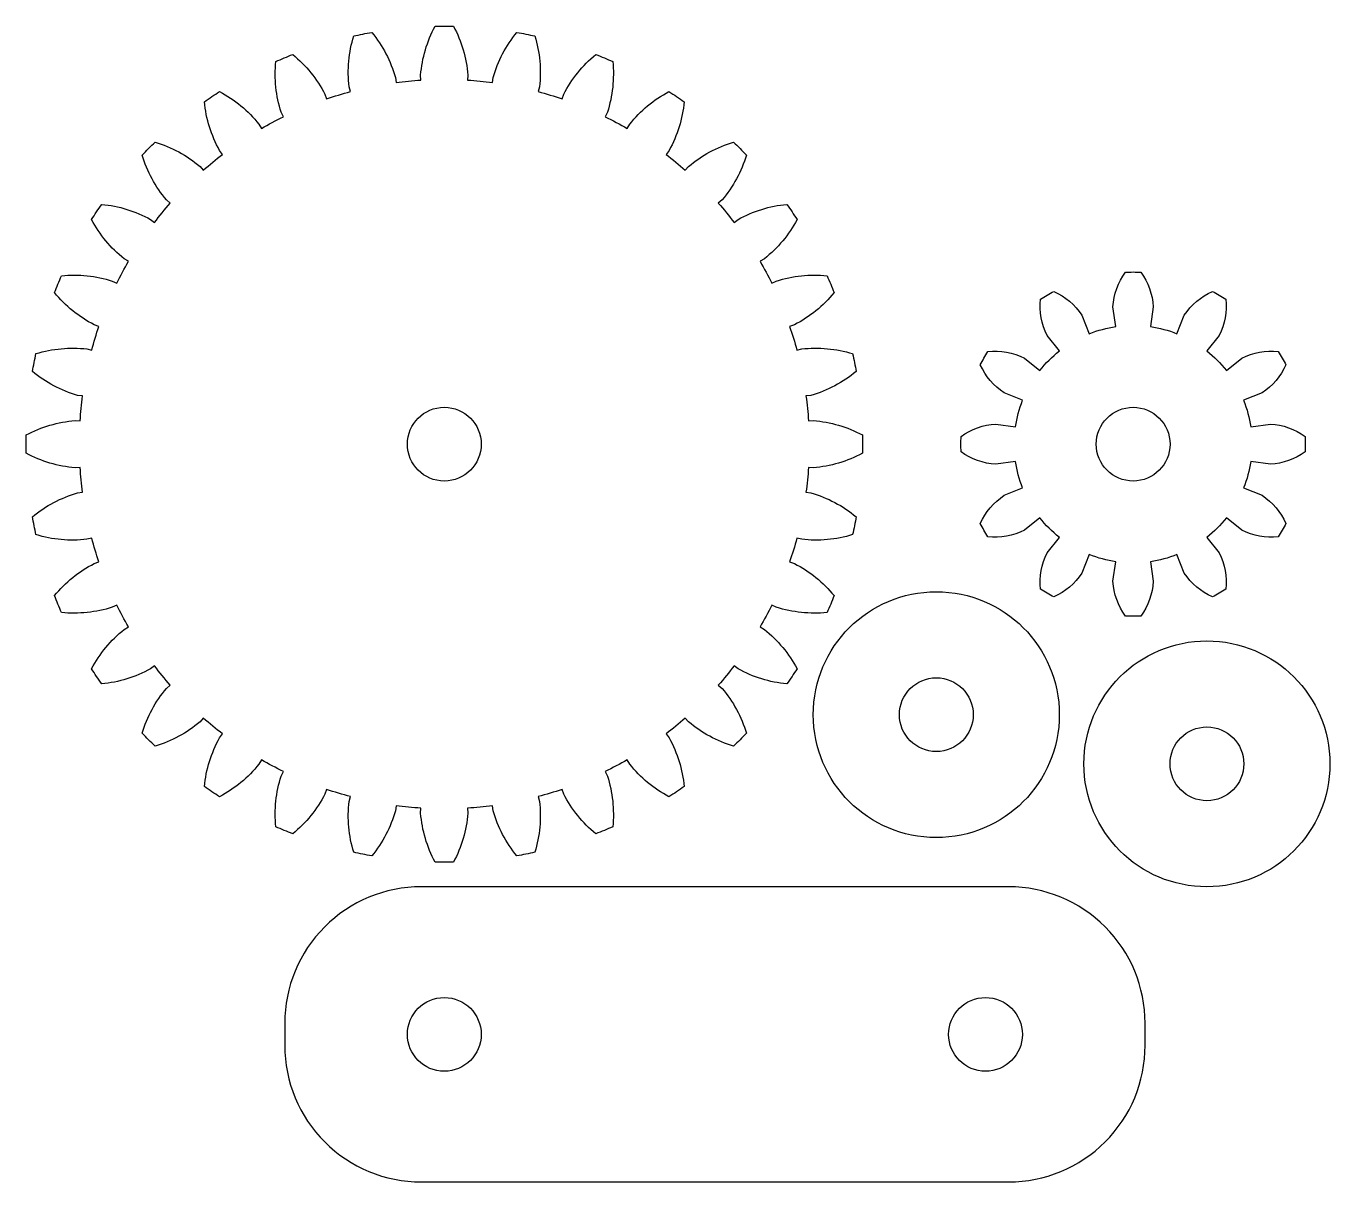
# Model space of a CAD drawing. Extents: x -17 to 36, y -30 to 17.
import ezdxf

# ---------------------------------------------------------------- set-up
doc = ezdxf.new("R2010")
doc.units = 0
doc.layers.add('DEFAULT', color=7, linetype='CONTINUOUS')

msp = doc.modelspace()

# ---------------------------------------------------------------- linework, layer by layer
at = {"layer": 'DEFAULT'}
for points in [[(14.23, -4.854, -0.103347), (15.844, -6.161, -0.010928), (15.56, -6.847, -0.103347), (13.494, -6.63), (13.313, -6.541, -0.017093), (12.835, -7.435), (13.01, -7.537, -0.103347), (14.338, -9.134, -0.010928), (13.925, -9.751, -0.103347), (11.941, -9.135), (11.781, -9.013, -0.017093), (11.138, -9.796), (11.29, -9.93, -0.103347), (12.281, -11.755, -0.010928), (11.755, -12.281, -0.103347), (9.93, -11.29), (9.796, -11.138, -0.017093), (9.013, -11.781), (9.135, -11.941, -0.103347), (9.751, -13.925, -0.010928), (9.134, -14.338, -0.103347), (7.537, -13.01), (7.435, -12.835, -0.017093), (6.541, -13.313), (6.63, -13.494, -0.103347), (6.847, -15.56, -0.010928), (6.161, -15.844, -0.103347), (4.854, -14.23), (4.788, -14.039, -0.017093), (3.818, -14.333), (3.87, -14.528, -0.103347), (3.68, -16.597, -0.010928), (2.951, -16.742, -0.103347), (1.984, -14.904), (1.958, -14.703, -0.017093), (0.949, -14.803), (0.961, -15.004, -0.103347), (0.372, -16.996, -0.010928), (-0.372, -16.996, -0.103347), (-0.961, -15.004), (-0.949, -14.803, -0.017093), (-1.958, -14.703), (-1.984, -14.904, -0.103347), (-2.951, -16.742, -0.010928), (-3.68, -16.597, -0.103347), (-3.87, -14.528), (-3.818, -14.333, -0.017093), (-4.788, -14.039), (-4.854, -14.23, -0.103347), (-6.161, -15.844, -0.010928), (-6.847, -15.56, -0.103347), (-6.63, -13.494), (-6.541, -13.313, -0.017093), (-7.435, -12.835), (-7.537, -13.01, -0.103347), (-9.134, -14.338, -0.010928), (-9.751, -13.925, -0.103347), (-9.135, -11.941), (-9.013, -11.781, -0.017093), (-9.796, -11.138), (-9.93, -11.29, -0.103347), (-11.755, -12.281, -0.010928), (-12.281, -11.755, -0.103347), (-11.29, -9.93), (-11.138, -9.796, -0.017093), (-11.781, -9.013), (-11.941, -9.135, -0.103347), (-13.925, -9.751, -0.010928), (-14.338, -9.134, -0.103347), (-13.01, -7.537), (-12.835, -7.435, -0.017093), (-13.313, -6.541), (-13.494, -6.63, -0.103347), (-15.56, -6.847, -0.010928), (-15.844, -6.161, -0.103347), (-14.23, -4.854), (-14.039, -4.788, -0.017093), (-14.333, -3.818), (-14.528, -3.87, -0.103347), (-16.597, -3.68, -0.010928), (-16.742, -2.951, -0.103347), (-14.904, -1.984), (-14.703, -1.958, -0.017093), (-14.803, -0.949), (-15.004, -0.961, -0.103347), (-16.996, -0.372, -0.010928), (-16.996, 0.372, -0.103347), (-15.004, 0.961), (-14.803, 0.949, -0.017093), (-14.703, 1.958), (-14.904, 1.984, -0.103347), (-16.742, 2.951, -0.010928), (-16.597, 3.68, -0.103347), (-14.528, 3.87), (-14.333, 3.818, -0.017093), (-14.039, 4.788), (-14.23, 4.854, -0.103347), (-15.844, 6.161, -0.010928), (-15.56, 6.847, -0.103347), (-13.494, 6.63), (-13.313, 6.541, -0.017093), (-12.835, 7.435), (-13.01, 7.537, -0.103347), (-14.338, 9.134, -0.010928), (-13.925, 9.751, -0.103347), (-11.941, 9.135), (-11.781, 9.013, -0.017093), (-11.138, 9.796), (-11.29, 9.93, -0.103347), (-12.281, 11.755, -0.010928), (-11.755, 12.281, -0.103347), (-9.93, 11.29), (-9.796, 11.138, -0.017093), (-9.013, 11.781), (-9.135, 11.941, -0.103347), (-9.751, 13.925, -0.010928), (-9.134, 14.338, -0.103347), (-7.537, 13.01), (-7.435, 12.835, -0.017093), (-6.541, 13.313), (-6.63, 13.494, -0.103347), (-6.847, 15.56, -0.010928), (-6.161, 15.844, -0.103347), (-4.854, 14.23), (-4.788, 14.039, -0.017093), (-3.818, 14.333), (-3.87, 14.528, -0.103347), (-3.68, 16.597, -0.010928), (-2.951, 16.742, -0.103347), (-1.984, 14.904), (-1.958, 14.703, -0.017093), (-0.949, 14.803), (-0.961, 15.004, -0.103347), (-0.372, 16.996, -0.010928), (0.372, 16.996, -0.103347), (0.961, 15.004), (0.949, 14.803, -0.017093), (1.958, 14.703), (1.984, 14.904, -0.103347), (2.951, 16.742, -0.010928), (3.68, 16.597, -0.103347), (3.87, 14.528), (3.818, 14.333, -0.017093), (4.788, 14.039), (4.854, 14.23, -0.103347), (6.161, 15.844, -0.010928), (6.847, 15.56, -0.103347), (6.63, 13.494), (6.541, 13.313, -0.017093), (7.435, 12.835), (7.537, 13.01, -0.103347), (9.134, 14.338, -0.010928), (9.751, 13.925, -0.103347), (9.135, 11.941), (9.013, 11.781, -0.017093), (9.796, 11.138), (9.93, 11.29, -0.103347), (11.755, 12.281, -0.010928), (12.281, 11.755, -0.103347), (11.29, 9.93), (11.138, 9.796, -0.017093), (11.781, 9.013), (11.941, 9.135, -0.103347), (13.925, 9.751, -0.010928), (14.338, 9.134, -0.103347), (13.01, 7.537), (12.835, 7.435, -0.017093), (13.313, 6.541), (13.494, 6.63, -0.103347), (15.56, 6.847, -0.010928), (15.844, 6.161, -0.103347), (14.23, 4.854), (14.039, 4.788, -0.017093), (14.333, 3.818), (14.528, 3.87, -0.103347), (16.597, 3.68, -0.010928), (16.742, 2.951, -0.103347), (14.904, 1.984), (14.703, 1.958, -0.017093), (14.803, 0.949), (15.004, 0.961, -0.103347), (16.996, 0.372, -0.010928), (16.996, -0.372, -0.103347), (15.004, -0.961), (14.803, -0.949, -0.017093), (14.703, -1.958), (14.904, -1.984, -0.103347), (16.742, -2.951, -0.010928), (16.597, -3.68, -0.103347), (14.528, -3.87), (14.333, -3.818, -0.017093), (14.039, -4.788)], [(31.499, -4.421, -0.144559), (31.765, -5.901, -0.022179), (31.228, -6.211, -0.144559), (30.08, -5.241), (29.783, -4.492, -0.058063), (28.702, -4.782), (28.819, -5.578, -0.144559), (28.31, -6.993, -0.022179), (27.69, -6.993, -0.144559), (27.181, -5.578), (27.298, -4.782, -0.058063), (26.217, -4.492), (25.92, -5.241, -0.144559), (24.772, -6.211, -0.022179), (24.235, -5.901, -0.144559), (24.501, -4.421), (25.001, -3.79, -0.058063), (24.21, -2.999), (23.579, -3.499, -0.144559), (22.099, -3.765, -0.022179), (21.789, -3.228, -0.144559), (22.759, -2.08), (23.508, -1.783, -0.058063), (23.218, -0.702), (22.422, -0.819, -0.144559), (21.007, -0.31, -0.022179), (21.007, 0.31, -0.144559), (22.422, 0.819), (23.218, 0.702, -0.058063), (23.508, 1.783), (22.759, 2.08, -0.144559), (21.789, 3.228, -0.022179), (22.099, 3.765, -0.144559), (23.579, 3.499), (24.21, 2.999, -0.058063), (25.001, 3.79), (24.501, 4.421, -0.144559), (24.235, 5.901, -0.022179), (24.772, 6.211, -0.144559), (25.92, 5.241), (26.217, 4.492, -0.058063), (27.298, 4.782), (27.181, 5.578, -0.144559), (27.69, 6.993, -0.022179), (28.31, 6.993, -0.144559), (28.819, 5.578), (28.702, 4.782, -0.058063), (29.783, 4.492), (30.08, 5.241, -0.144559), (31.228, 6.211, -0.022179), (31.765, 5.901, -0.144559), (31.499, 4.421), (30.999, 3.79, -0.058063), (31.79, 2.999), (32.421, 3.499, -0.144559), (33.901, 3.765, -0.022179), (34.211, 3.228, -0.144559), (33.241, 2.08), (32.492, 1.783, -0.058063), (32.782, 0.702), (33.578, 0.819, -0.144559), (34.993, 0.31, -0.022179), (34.993, -0.31, -0.144559), (33.578, -0.819), (32.782, -0.702, -0.058063), (32.492, -1.783), (33.241, -2.08, -0.144559), (34.211, -3.228, -0.022179), (33.901, -3.765, -0.144559), (32.421, -3.499), (31.79, -2.999, -0.058063), (30.999, -3.79)], [(-0.938, -30), (22.938, -30, 0.414214), (28.487, -24.45), (28.487, -23.55, 0.414214), (22.938, -18), (-0.938, -18, 0.414214), (-6.487, -23.55), (-6.487, -24.45, 0.414214)]]:
    msp.add_lwpolyline(points, format="xyb", close=True, dxfattribs=at)
for centre, radius in [((0, 0), 1.5), ((28, 0), 1.5), ((20, -11), 5), ((31, -13), 5), ((20, -11), 1.5), ((31, -13), 1.5), ((0, -24), 1.5), ((22, -24), 1.5)]:
    msp.add_circle(centre, radius, dxfattribs=at)

doc.saveas('drawing.dxf')
